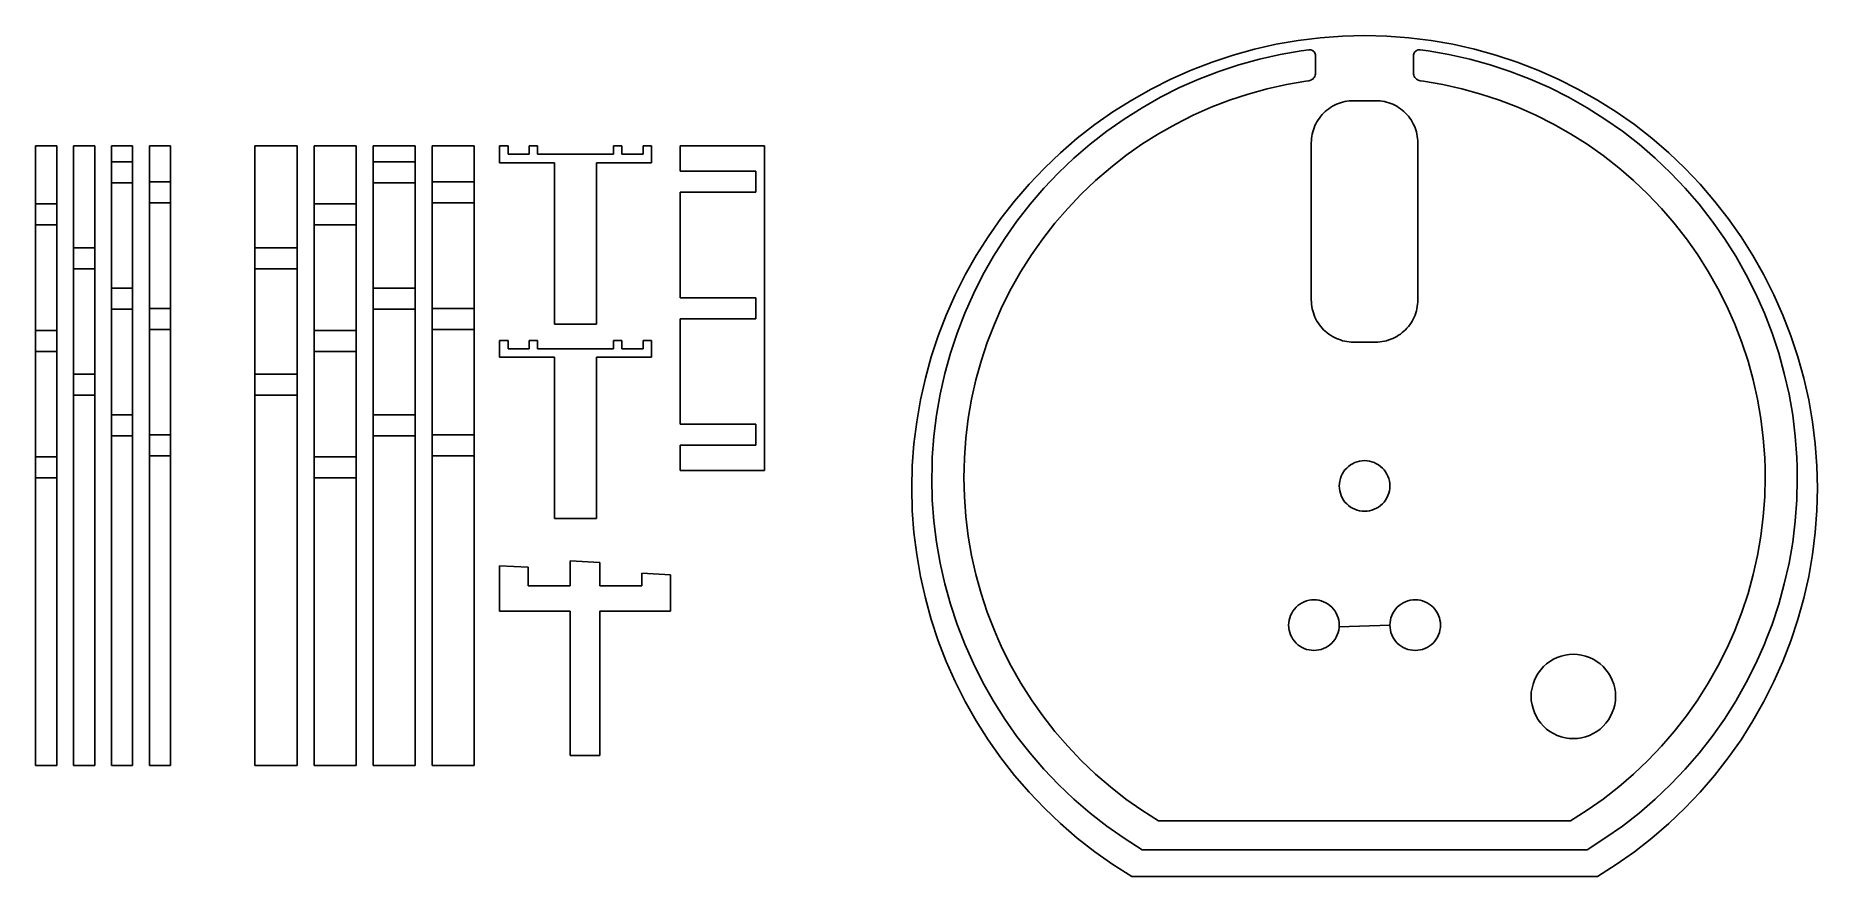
# Model space of a CAD drawing. Header units: millimetres. Extents: x 258 to 469, y 36 to 135.
import ezdxf

# ---------------------------------------------------------------- set-up
doc = ezdxf.new("R2010")
doc.units = ezdxf.units.MM
doc.header["$MEASUREMENT"] = 0
doc.layers.get('0').update_dxf_attribs({"linetype": 'CONTINUOUS'})

msp = doc.modelspace()

# ---------------------------------------------------------------- linework, layer by layer
at = {"color": 1}
for p, q in [((415.63, 135.22), (413, 135.15)), ((415.63, 135.22), (418.27, 135.15)), ((402.59, 133.61), (400.05, 132.91)), ((405.16, 134.19), (402.59, 133.61)), ((407.76, 134.64), (405.16, 134.19)), ((405.62, 132.99), (408.1, 133.42)), ((407.76, 134.64), (409.06, 134.8)), ((408.1, 133.42), (409.02, 133.53)), ((409.15, 133.54), (409.02, 133.53)), ((410.37, 134.96), (409.06, 134.8)), ((409.15, 133.54), (409.27, 133.52)), ((409.39, 133.49), (409.27, 133.52)), ((409.39, 133.49), (409.49, 133.43)), ((409.49, 133.43), (409.59, 133.36)), ((409.67, 133.28), (409.59, 133.36)), ((409.67, 133.28), (409.73, 133.18)), ((409.73, 133.18), (409.78, 133.07)), ((409.78, 133.07), (409.81, 132.95)), ((413, 135.15), (410.37, 134.96)), ((420.89, 134.96), (418.27, 135.15)), ((420.89, 134.96), (422.2, 134.8)), ((421.45, 132.95), (421.48, 133.07)), ((421.48, 133.07), (421.53, 133.18)), ((421.6, 133.28), (421.53, 133.18)), ((421.6, 133.28), (421.68, 133.36)), ((421.77, 133.43), (421.68, 133.36)), ((421.77, 133.43), (421.88, 133.49)), ((421.88, 133.49), (421.99, 133.52)), ((421.99, 133.52), (422.11, 133.54)), ((422.11, 133.54), (422.24, 133.53)), ((423.51, 134.64), (422.2, 134.8)), ((422.24, 133.53), (423.16, 133.42)), ((423.16, 133.42), (425.64, 132.99)), ((426.1, 134.19), (423.51, 134.64)), ((428.67, 133.61), (426.1, 134.19)), ((431.21, 132.91), (428.67, 133.61)), ((395.09, 131.13), (392.68, 130.07)), ((397.55, 132.08), (395.09, 131.13)), ((398.35, 130.97), (396, 130.07)), ((400.05, 132.91), (397.55, 132.08)), ((400.74, 131.76), (398.35, 130.97)), ((400.74, 131.76), (398.35, 130.97)), ((403.17, 132.43), (400.74, 131.76)), ((403.17, 132.43), (400.74, 131.76)), ((405.62, 132.99), (403.17, 132.43)), ((409.81, 132.95), (409.82, 132.83)), ((409.82, 132.83), (409.82, 130.76)), ((421.44, 132.83), (421.45, 132.95)), ((421.44, 132.83), (421.44, 130.76)), ((425.64, 132.99), (428.1, 132.43)), ((428.1, 132.43), (430.52, 131.76)), ((428.1, 132.43), (430.52, 131.76)), ((430.52, 131.76), (432.91, 130.97)), ((430.52, 131.76), (432.91, 130.97)), ((433.71, 132.08), (431.21, 132.91)), ((435.26, 130.07), (432.91, 130.97)), ((436.17, 131.13), (433.71, 132.08)), ((438.58, 130.07), (436.17, 131.13)), ((390.33, 128.88), (388.04, 127.58)), ((392.68, 130.07), (390.33, 128.88)), ((393.7, 129.05), (391.45, 127.91)), ((396, 130.07), (393.7, 129.05)), ((401.84, 128.29), (404.09, 128.91)), ((401.84, 128.29), (404.09, 128.91)), ((404.09, 128.91), (406.36, 129.42)), ((408.66, 129.82), (406.36, 129.42)), ((408.66, 129.82), (409.02, 129.86)), ((409.02, 129.86), (409.15, 129.89)), ((409.27, 129.93), (409.15, 129.89)), ((409.27, 129.93), (409.39, 130)), ((409.39, 130), (409.49, 130.07)), ((409.59, 130.17), (409.49, 130.07)), ((409.67, 130.27), (409.59, 130.17)), ((409.73, 130.39), (409.67, 130.27)), ((409.73, 130.39), (409.78, 130.51)), ((409.78, 130.51), (409.81, 130.64)), ((409.81, 130.64), (409.82, 130.76)), ((421.45, 130.64), (421.44, 130.76)), ((421.48, 130.51), (421.45, 130.64)), ((421.48, 130.51), (421.53, 130.39)), ((421.53, 130.39), (421.6, 130.27)), ((421.68, 130.17), (421.6, 130.27)), ((421.77, 130.07), (421.68, 130.17)), ((421.77, 130.07), (421.88, 130)), ((421.88, 130), (421.99, 129.93)), ((422.11, 129.89), (421.99, 129.93)), ((422.11, 129.89), (422.24, 129.86)), ((422.24, 129.86), (422.6, 129.82)), ((424.9, 129.42), (422.6, 129.82)), ((427.17, 128.91), (424.9, 129.42)), ((427.17, 128.91), (429.42, 128.29)), ((427.17, 128.91), (429.42, 128.29)), ((435.26, 130.07), (437.57, 129.05)), ((437.57, 129.05), (439.81, 127.91)), ((440.93, 128.88), (438.58, 130.07)), ((443.23, 127.58), (440.93, 128.88)), ((388.04, 127.58), (385.81, 126.17)), ((389.26, 126.67), (391.45, 127.91)), ((389.26, 126.67), (391.45, 127.91)), ((399.63, 127.56), (397.45, 126.72)), ((401.84, 128.29), (399.63, 127.56)), ((401.84, 128.29), (399.63, 127.56)), ((411.6, 126.7), (411.82, 126.84)), ((412.05, 126.96), (411.82, 126.84)), ((412.29, 127.07), (412.05, 126.96)), ((412.53, 127.17), (412.29, 127.07)), ((412.53, 127.17), (412.77, 127.26)), ((412.77, 127.26), (413.02, 127.33)), ((413.28, 127.4), (413.02, 127.33)), ((413.54, 127.44), (413.28, 127.4)), ((413.54, 127.44), (413.8, 127.48)), ((414.06, 127.5), (413.8, 127.48)), ((414.32, 127.5), (414.06, 127.5)), ((414.32, 127.5), (416.94, 127.5)), ((416.94, 127.5), (417.21, 127.5)), ((417.21, 127.5), (417.47, 127.48)), ((417.73, 127.44), (417.47, 127.48)), ((417.73, 127.44), (417.98, 127.4)), ((418.24, 127.33), (417.98, 127.4)), ((418.49, 127.26), (418.24, 127.33)), ((418.74, 127.17), (418.49, 127.26)), ((418.74, 127.17), (418.98, 127.07)), ((418.98, 127.07), (419.21, 126.96)), ((419.44, 126.84), (419.21, 126.96)), ((419.67, 126.7), (419.44, 126.84)), ((429.42, 128.29), (431.63, 127.56)), ((429.42, 128.29), (431.63, 127.56)), ((431.63, 127.56), (433.81, 126.72)), ((439.81, 127.91), (442, 126.67)), ((439.81, 127.91), (442, 126.67)), ((445.45, 126.17), (443.23, 127.58)), ((383.66, 124.66), (381.58, 123.04)), ((385.81, 126.17), (383.66, 124.66)), ((387.13, 125.33), (385.07, 123.88)), ((387.13, 125.33), (389.26, 126.67)), ((387.13, 125.33), (389.26, 126.67)), ((393.24, 124.72), (391.21, 123.58)), ((395.32, 125.77), (393.24, 124.72)), ((395.32, 125.77), (397.45, 126.72)), ((409.75, 124.54), (409.86, 124.77)), ((409.99, 125), (409.86, 124.77)), ((409.99, 125), (410.13, 125.23)), ((410.13, 125.23), (410.27, 125.44)), ((410.43, 125.65), (410.27, 125.44)), ((410.6, 125.85), (410.43, 125.65)), ((410.6, 125.85), (410.78, 126.04)), ((410.78, 126.04), (410.97, 126.22)), ((410.97, 126.22), (411.17, 126.39)), ((411.17, 126.39), (411.38, 126.55)), ((411.6, 126.7), (411.38, 126.55)), ((419.67, 126.7), (419.88, 126.55)), ((420.09, 126.39), (419.88, 126.55)), ((420.09, 126.39), (420.29, 126.22)), ((420.29, 126.22), (420.48, 126.04)), ((420.48, 126.04), (420.66, 125.85)), ((420.66, 125.85), (420.83, 125.65)), ((420.99, 125.44), (420.83, 125.65)), ((420.99, 125.44), (421.14, 125.23)), ((421.14, 125.23), (421.27, 125)), ((421.27, 125), (421.4, 124.77)), ((421.4, 124.77), (421.51, 124.54)), ((433.81, 126.72), (435.94, 125.77)), ((435.94, 125.77), (438.02, 124.72)), ((438.02, 124.72), (440.05, 123.58)), ((442, 126.67), (444.13, 125.33)), ((442, 126.67), (444.13, 125.33)), ((444.13, 125.33), (446.19, 123.88)), ((447.61, 124.66), (445.45, 126.17)), ((449.68, 123.04), (447.61, 124.66)), ((381.58, 123.04), (379.59, 121.31)), ((383.09, 122.33), (385.07, 123.88)), ((389.24, 122.33), (391.21, 123.58)), ((409.32, 122.5), (409.33, 122.77)), ((409.32, 122.5), (409.32, 103.87)), ((409.35, 123.03), (409.33, 122.77)), ((409.35, 123.03), (409.38, 123.29)), ((409.38, 123.29), (409.43, 123.54)), ((409.49, 123.8), (409.43, 123.54)), ((409.56, 124.05), (409.49, 123.8)), ((409.56, 124.05), (409.65, 124.3)), ((409.75, 124.54), (409.65, 124.3)), ((421.51, 124.54), (421.61, 124.3)), ((421.7, 124.05), (421.61, 124.3)), ((421.77, 123.8), (421.7, 124.05)), ((421.84, 123.54), (421.77, 123.8)), ((421.84, 123.54), (421.88, 123.29)), ((421.92, 123.03), (421.88, 123.29)), ((421.94, 122.77), (421.92, 123.03)), ((421.94, 122.77), (421.94, 122.5)), ((421.94, 103.87), (421.94, 122.5)), ((442.02, 122.33), (440.05, 123.58)), ((446.19, 123.88), (448.18, 122.33)), ((451.68, 121.31), (449.68, 123.04)), ((258.1, 122.14), (260.6, 122.14)), ((258.1, 122.14), (258.1, 48.64)), ((260.6, 122.14), (260.6, 48.64)), ((265.1, 122.14), (262.6, 122.14)), ((262.6, 122.14), (262.6, 48.64)), ((265.1, 122.14), (265.1, 48.64)), ((269.6, 122.14), (267.1, 122.14)), ((267.1, 122.14), (267.1, 48.64)), ((269.6, 122.14), (269.6, 48.64)), ((271.6, 122.14), (274.1, 122.14)), ((271.6, 122.14), (271.6, 48.64)), ((274.1, 122.14), (274.1, 48.64)), ((289.1, 122.14), (284.1, 122.14)), ((284.1, 122.14), (284.1, 48.64)), ((289.1, 122.14), (289.1, 48.64)), ((291.1, 122.14), (296.1, 122.14)), ((291.1, 122.14), (291.1, 48.64)), ((296.1, 122.14), (296.1, 48.64)), ((298.1, 122.14), (303.1, 122.14)), ((298.1, 122.14), (298.1, 48.64)), ((303.1, 122.14), (303.1, 48.64)), ((305.1, 122.14), (310.1, 122.14)), ((305.1, 122.14), (305.1, 48.64)), ((310.1, 122.14), (310.1, 48.64)), ((313.1, 122.14), (314.1, 122.14)), ((313.1, 120.14), (313.1, 122.14)), ((314.1, 122.14), (314.1, 121.14)), ((314.1, 121.14), (316.6, 121.14)), ((316.6, 122.14), (316.6, 121.14)), ((316.6, 122.14), (317.6, 122.14)), ((317.6, 121.14), (317.6, 122.14)), ((317.6, 121.14), (326.6, 121.14)), ((326.6, 122.14), (326.6, 121.14)), ((327.6, 122.14), (326.6, 122.14)), ((327.6, 121.14), (327.6, 122.14)), ((327.6, 121.14), (330.1, 121.14)), ((331.1, 122.14), (330.1, 122.14)), ((330.1, 122.14), (330.1, 121.14)), ((331.1, 120.14), (331.1, 122.14)), ((344.49, 122.14), (334.49, 122.14)), ((334.49, 122.14), (334.49, 119.14)), ((344.49, 83.64), (344.49, 122.14)), ((379.59, 121.31), (377.68, 119.5)), ((379.36, 118.95), (381.18, 120.68)), ((383.09, 122.33), (381.18, 120.68)), ((387.34, 120.99), (385.5, 119.55)), ((387.34, 120.99), (389.24, 122.33)), ((442.02, 122.33), (443.93, 120.99)), ((443.93, 120.99), (445.77, 119.55)), ((448.18, 122.33), (450.08, 120.68)), ((450.08, 120.68), (451.91, 118.95)), ((453.59, 119.5), (451.68, 121.31)), ((313.1, 120.14), (319.6, 120.14)), ((319.6, 120.14), (319.6, 101.01)), ((324.6, 120.14), (324.6, 101.01)), ((324.6, 120.14), (331.1, 120.14)), ((334.49, 119.14), (343.49, 119.14)), ((343.49, 119.14), (343.49, 116.64)), ((377.68, 119.5), (375.86, 117.59)), ((379.36, 118.95), (377.62, 117.12)), ((383.73, 118.03), (385.5, 119.55)), ((445.77, 119.55), (447.53, 118.03)), ((451.91, 118.95), (453.64, 117.12)), ((455.4, 117.59), (453.59, 119.5)), ((334.49, 116.64), (334.49, 104.14)), ((334.49, 116.64), (343.49, 116.64)), ((375.86, 117.59), (374.14, 115.6)), ((377.62, 117.12), (375.98, 115.22)), ((382.04, 116.42), (380.44, 114.73)), ((383.73, 118.03), (382.04, 116.42)), ((447.53, 118.03), (449.22, 116.42)), ((449.22, 116.42), (450.83, 114.73)), ((453.64, 117.12), (455.29, 115.22)), ((457.12, 115.6), (455.4, 117.59)), ((374.14, 115.6), (372.52, 113.52)), ((374.43, 113.23), (375.98, 115.22)), ((378.91, 112.97), (380.44, 114.73)), ((450.83, 114.73), (452.35, 112.97)), ((455.29, 115.22), (456.84, 113.23)), ((458.74, 113.52), (457.12, 115.6)), ((372.52, 113.52), (371, 111.36)), ((374.43, 113.23), (372.98, 111.17)), ((378.91, 112.97), (377.48, 111.13)), ((452.35, 112.97), (453.78, 111.13)), ((456.84, 113.23), (458.29, 111.17)), ((460.26, 111.36), (458.74, 113.52)), ((371, 111.36), (369.59, 109.14)), ((371.63, 109.05), (372.98, 111.17)), ((376.14, 109.22), (377.48, 111.13)), ((455.13, 109.22), (453.78, 111.13)), ((458.29, 111.17), (459.63, 109.05)), ((461.67, 109.14), (460.26, 111.36)), ((369.59, 109.14), (368.29, 106.85)), ((371.63, 109.05), (370.39, 106.85)), ((376.14, 109.22), (374.89, 107.25)), ((455.13, 109.22), (456.37, 107.25)), ((460.87, 106.85), (459.63, 109.05)), ((462.97, 106.85), (461.67, 109.14)), ((368.29, 106.85), (367.11, 104.49)), ((369.26, 104.61), (370.39, 106.85)), ((374.89, 107.25), (373.74, 105.23)), ((456.37, 107.25), (457.52, 105.23)), ((460.87, 106.85), (462.01, 104.61)), ((464.15, 104.49), (462.97, 106.85)), ((334.49, 104.14), (343.49, 104.14)), ((343.49, 104.14), (343.49, 101.64)), ((367.11, 104.49), (366.04, 102.08)), ((369.26, 104.61), (368.24, 102.3)), ((372.69, 103.14), (373.74, 105.23)), ((373.24, 104.23), (372.69, 103.14)), ((373.24, 104.23), (373.74, 105.23)), ((409.32, 103.87), (409.33, 103.61)), ((409.33, 103.61), (409.35, 103.35)), ((421.94, 103.61), (421.92, 103.35)), ((421.94, 103.87), (421.94, 103.61)), ((457.52, 105.23), (458.57, 103.14)), ((462.01, 104.61), (463.03, 102.3)), ((465.22, 102.08), (464.15, 104.49)), ((334.49, 101.64), (334.49, 89.14)), ((334.49, 101.64), (343.49, 101.64)), ((366.04, 102.08), (365.09, 99.63)), ((368.24, 102.3), (367.33, 99.95)), ((372.69, 103.14), (371.75, 101.01)), ((409.38, 103.09), (409.35, 103.35)), ((409.38, 103.09), (409.43, 102.83)), ((409.49, 102.58), (409.43, 102.83)), ((409.56, 102.33), (409.49, 102.58)), ((409.56, 102.33), (409.65, 102.08)), ((409.75, 101.84), (409.65, 102.08)), ((409.75, 101.84), (409.86, 101.6)), ((409.99, 101.37), (409.86, 101.6)), ((421.27, 101.37), (421.4, 101.6)), ((421.51, 101.84), (421.4, 101.6)), ((421.51, 101.84), (421.61, 102.08)), ((421.61, 102.08), (421.7, 102.33)), ((421.7, 102.33), (421.77, 102.58)), ((421.84, 102.83), (421.77, 102.58)), ((421.84, 102.83), (421.88, 103.09)), ((421.92, 103.35), (421.88, 103.09)), ((458.57, 103.14), (459.52, 101.01)), ((463.93, 99.95), (463.03, 102.3)), ((466.17, 99.63), (465.22, 102.08)), ((319.6, 101.01), (324.6, 101.01)), ((365.09, 99.63), (364.27, 97.13)), ((367.33, 99.95), (366.54, 97.56)), ((370.91, 98.84), (371.75, 101.01)), ((410.13, 101.15), (409.99, 101.37)), ((410.27, 100.93), (410.13, 101.15)), ((410.27, 100.93), (410.43, 100.73)), ((410.43, 100.73), (410.6, 100.53)), ((410.6, 100.53), (410.78, 100.34)), ((410.78, 100.34), (410.97, 100.16)), ((410.97, 100.16), (411.17, 99.99)), ((411.38, 99.83), (411.17, 99.99)), ((411.38, 99.83), (411.6, 99.68)), ((411.6, 99.68), (411.82, 99.54)), ((411.82, 99.54), (412.05, 99.42)), ((412.29, 99.31), (412.05, 99.42)), ((412.29, 99.31), (412.53, 99.21)), ((418.98, 99.31), (418.74, 99.21)), ((418.98, 99.31), (419.21, 99.42)), ((419.44, 99.54), (419.21, 99.42)), ((419.67, 99.68), (419.44, 99.54)), ((419.67, 99.68), (419.88, 99.83)), ((420.09, 99.99), (419.88, 99.83)), ((420.29, 100.16), (420.09, 99.99)), ((420.48, 100.34), (420.29, 100.16)), ((420.48, 100.34), (420.66, 100.53)), ((420.83, 100.73), (420.66, 100.53)), ((420.83, 100.73), (420.99, 100.93)), ((421.14, 101.15), (420.99, 100.93)), ((421.14, 101.15), (421.27, 101.37)), ((460.35, 98.84), (459.52, 101.01)), ((464.72, 97.56), (463.93, 99.95)), ((467, 97.13), (466.17, 99.63)), ((313.1, 99.07), (314.1, 99.07)), ((313.1, 97.07), (313.1, 99.07)), ((314.1, 99.07), (314.1, 98.07)), ((314.1, 98.07), (316.6, 98.07)), ((316.6, 99.07), (316.6, 98.07)), ((316.6, 99.07), (317.6, 99.07)), ((317.6, 98.07), (317.6, 99.07)), ((317.6, 98.07), (326.6, 98.07)), ((326.6, 99.07), (326.6, 98.07)), ((327.6, 99.07), (326.6, 99.07)), ((327.6, 98.07), (327.6, 99.07)), ((327.6, 98.07), (330.1, 98.07)), ((331.1, 99.07), (330.1, 99.07)), ((330.1, 99.07), (330.1, 98.07)), ((331.1, 97.07), (331.1, 99.07)), ((365.87, 95.14), (366.54, 97.56)), ((370.18, 96.62), (370.91, 98.84)), ((412.77, 99.12), (412.53, 99.21)), ((412.77, 99.12), (413.02, 99.04)), ((413.28, 98.98), (413.02, 99.04)), ((413.28, 98.98), (413.54, 98.93)), ((413.8, 98.9), (413.54, 98.93)), ((414.06, 98.88), (413.8, 98.9)), ((414.32, 98.87), (414.06, 98.88)), ((416.94, 98.87), (414.32, 98.87)), ((416.94, 98.87), (417.21, 98.88)), ((417.47, 98.9), (417.21, 98.88)), ((417.47, 98.9), (417.73, 98.93)), ((417.73, 98.93), (417.98, 98.98)), ((418.24, 99.04), (417.98, 98.98)), ((418.24, 99.04), (418.49, 99.12)), ((418.74, 99.21), (418.49, 99.12)), ((461.09, 96.62), (460.35, 98.84)), ((464.72, 97.56), (465.39, 95.14)), ((313.1, 97.07), (319.6, 97.07)), ((319.6, 97.07), (319.6, 77.94)), ((324.6, 97.07), (324.6, 77.94)), ((324.6, 97.07), (331.1, 97.07)), ((364.27, 97.13), (363.57, 94.59)), ((365.32, 92.68), (365.87, 95.14)), ((370.18, 96.62), (369.56, 94.38)), ((461.09, 96.62), (461.71, 94.38)), ((465.95, 92.68), (465.39, 95.14)), ((467.7, 94.59), (467, 97.13)), ((363.57, 94.59), (362.99, 92.02)), ((369.04, 92.1), (369.56, 94.38)), ((461.71, 94.38), (462.22, 92.1)), ((468.28, 92.02), (467.7, 94.59)), ((362.99, 92.02), (362.54, 89.42)), ((365.32, 92.68), (364.89, 90.2)), ((368.65, 89.8), (369.04, 92.1)), ((462.62, 89.8), (462.22, 92.1)), ((465.95, 92.68), (466.38, 90.2)), ((468.73, 89.42), (468.28, 92.02)), ((334.49, 89.14), (343.49, 89.14)), ((343.49, 89.14), (343.49, 86.64)), ((362.54, 89.42), (362.21, 86.81)), ((364.89, 90.2), (364.58, 87.7)), ((368.65, 89.8), (368.36, 87.49)), ((462.9, 87.49), (462.62, 89.8)), ((466.38, 90.2), (466.68, 87.7)), ((469.05, 86.81), (468.73, 89.42)), ((334.49, 86.64), (343.49, 86.64)), ((334.49, 83.64), (334.49, 86.64)), ((362.21, 86.81), (362.02, 84.18)), ((364.58, 87.7), (364.39, 85.19)), ((368.19, 85.16), (368.36, 87.49)), ((463.07, 85.16), (462.9, 87.49)), ((466.87, 85.19), (466.68, 87.7)), ((469.24, 84.18), (469.05, 86.81)), ((364.39, 85.19), (364.37, 84.07)), ((368.19, 85.16), (368.16, 83.89)), ((414.48, 84.58), (414.22, 84.45)), ((414.48, 84.58), (414.76, 84.68)), ((414.76, 84.68), (415.05, 84.75)), ((415.34, 84.79), (415.05, 84.75)), ((415.63, 84.81), (415.34, 84.79)), ((415.63, 84.81), (415.93, 84.79)), ((415.93, 84.79), (416.22, 84.75)), ((416.22, 84.75), (416.5, 84.68)), ((416.5, 84.68), (416.78, 84.58)), ((417.05, 84.45), (416.78, 84.58)), ((463.07, 85.16), (463.11, 83.89)), ((466.87, 85.19), (466.9, 84.07)), ((334.49, 83.64), (344.49, 83.64)), ((362.02, 84.18), (361.96, 81.54)), ((364.37, 84.07), (364.33, 82.67)), ((364.39, 80.15), (364.33, 82.67)), ((368.16, 83.89), (368.13, 82.83)), ((368.19, 80.5), (368.13, 82.83)), ((412.65, 82.1), (412.69, 82.39)), ((412.76, 82.68), (412.69, 82.39)), ((412.86, 82.96), (412.76, 82.68)), ((412.99, 83.22), (412.86, 82.96)), ((412.99, 83.22), (413.14, 83.47)), ((413.14, 83.47), (413.31, 83.71)), ((413.31, 83.71), (413.51, 83.93)), ((413.51, 83.93), (413.73, 84.13)), ((413.51, 83.93), (413.73, 84.13)), ((413.96, 84.3), (413.73, 84.13)), ((413.96, 84.3), (413.73, 84.13)), ((413.96, 84.3), (414.22, 84.45)), ((417.05, 84.45), (417.3, 84.3)), ((417.53, 84.13), (417.3, 84.3)), ((417.53, 84.13), (417.3, 84.3)), ((417.53, 84.13), (417.75, 83.93)), ((417.53, 84.13), (417.75, 83.93)), ((417.95, 83.71), (417.75, 83.93)), ((417.95, 83.71), (418.13, 83.47)), ((418.13, 83.47), (418.28, 83.22)), ((418.4, 82.96), (418.28, 83.22)), ((418.4, 82.96), (418.5, 82.68)), ((418.5, 82.68), (418.57, 82.39)), ((418.62, 82.1), (418.57, 82.39)), ((463.07, 80.5), (463.13, 82.83)), ((463.13, 82.83), (463.11, 83.89)), ((466.93, 82.67), (466.87, 80.15)), ((466.93, 82.67), (466.9, 84.07)), ((469.31, 81.54), (469.24, 84.18)), ((361.96, 81.54), (362.02, 78.91)), ((368.19, 80.5), (368.36, 78.18)), ((412.65, 82.1), (412.63, 81.81)), ((412.63, 81.81), (412.65, 81.51)), ((412.65, 81.51), (412.69, 81.22)), ((412.76, 80.94), (412.69, 81.22)), ((412.86, 80.66), (412.76, 80.94)), ((412.86, 80.66), (412.99, 80.39)), ((413.14, 80.14), (412.99, 80.39)), ((418.13, 80.14), (418.28, 80.39)), ((418.28, 80.39), (418.4, 80.66)), ((418.4, 80.66), (418.5, 80.94)), ((418.57, 81.22), (418.5, 80.94)), ((418.57, 81.22), (418.62, 81.51)), ((418.62, 82.1), (418.63, 81.81)), ((418.62, 81.51), (418.63, 81.81)), ((462.9, 78.18), (463.07, 80.5)), ((469.24, 78.91), (469.31, 81.54)), ((362.02, 78.91), (362.21, 76.28)), ((364.58, 77.64), (364.39, 80.15)), ((368.65, 75.86), (368.36, 78.18)), ((413.31, 79.9), (413.14, 80.14)), ((413.51, 79.69), (413.31, 79.9)), ((413.51, 79.69), (413.73, 79.49)), ((413.96, 79.31), (413.73, 79.49)), ((413.96, 79.31), (414.22, 79.16)), ((414.22, 79.16), (414.48, 79.04)), ((414.48, 79.04), (414.76, 78.94)), ((415.05, 78.87), (414.76, 78.94)), ((415.05, 78.87), (415.34, 78.82)), ((415.34, 78.82), (415.63, 78.81)), ((415.93, 78.82), (415.63, 78.81)), ((415.93, 78.82), (416.22, 78.87)), ((416.5, 78.94), (416.22, 78.87)), ((416.78, 79.04), (416.5, 78.94)), ((417.05, 79.16), (416.78, 79.04)), ((417.05, 79.16), (417.3, 79.31)), ((417.3, 79.31), (417.53, 79.49)), ((417.53, 79.49), (417.75, 79.69)), ((417.75, 79.69), (417.95, 79.9)), ((417.95, 79.9), (418.13, 80.14)), ((462.9, 78.18), (462.62, 75.86)), ((466.87, 80.15), (466.68, 77.64)), ((469.05, 76.28), (469.24, 78.91)), ((319.6, 77.94), (324.6, 77.94)), ((362.21, 76.28), (362.54, 73.67)), ((364.58, 77.64), (364.89, 75.14)), ((466.38, 75.14), (466.68, 77.64)), ((468.73, 73.67), (469.05, 76.28)), ((365.32, 72.66), (364.89, 75.14)), ((368.65, 75.86), (369.04, 73.57)), ((462.22, 73.57), (462.62, 75.86)), ((466.38, 75.14), (465.95, 72.66)), ((313.1, 72.32), (313.1, 66.96)), ((316.47, 72.18), (313.1, 72.32)), ((316.47, 72.18), (316.47, 69.96)), ((324.97, 72.73), (321.47, 72.91)), ((321.47, 69.96), (321.47, 72.91)), ((324.97, 69.96), (324.97, 72.73)), ((362.54, 73.67), (362.99, 71.07)), ((365.32, 72.66), (365.87, 70.21)), ((369.04, 73.57), (369.56, 71.29)), ((461.71, 71.29), (462.22, 73.57)), ((465.95, 72.66), (465.39, 70.21)), ((468.28, 71.07), (468.73, 73.67)), ((316.47, 69.96), (321.47, 69.96)), ((329.97, 69.96), (324.97, 69.96)), ((329.97, 71.45), (333.35, 71.28)), ((329.97, 71.45), (329.97, 69.96)), ((333.35, 66.96), (333.35, 71.28)), ((362.99, 71.07), (363.57, 68.5)), ((365.87, 70.21), (366.54, 67.78)), ((369.56, 71.29), (370.18, 69.05)), ((461.71, 71.29), (461.09, 69.05)), ((464.72, 67.78), (465.39, 70.21)), ((467.7, 68.5), (468.28, 71.07)), ((363.57, 68.5), (364.27, 65.96)), ((367.33, 65.39), (366.54, 67.78)), ((370.18, 69.05), (370.91, 66.83)), ((407.51, 67.42), (407.73, 67.62)), ((407.96, 67.8), (407.73, 67.62)), ((407.96, 67.8), (408.22, 67.95)), ((408.48, 68.08), (408.22, 67.95)), ((408.48, 68.08), (408.76, 68.17)), ((408.76, 68.17), (409.05, 68.25)), ((409.34, 68.29), (409.05, 68.25)), ((409.63, 68.3), (409.34, 68.29)), ((409.93, 68.29), (409.63, 68.3)), ((409.93, 68.29), (410.22, 68.25)), ((410.22, 68.25), (410.5, 68.17)), ((410.5, 68.17), (410.78, 68.08)), ((411.05, 67.95), (410.78, 68.08)), ((411.05, 67.95), (411.3, 67.8)), ((411.53, 67.62), (411.3, 67.8)), ((411.53, 67.62), (411.75, 67.42)), ((419.51, 67.42), (419.73, 67.62)), ((419.96, 67.8), (419.73, 67.62)), ((419.96, 67.8), (420.22, 67.95)), ((420.48, 68.08), (420.22, 67.95)), ((420.48, 68.08), (420.76, 68.17)), ((420.76, 68.17), (421.05, 68.25)), ((421.34, 68.29), (421.05, 68.25)), ((421.63, 68.3), (421.34, 68.29)), ((421.93, 68.29), (421.63, 68.3)), ((421.93, 68.29), (422.22, 68.25)), ((422.22, 68.25), (422.5, 68.17)), ((422.5, 68.17), (422.78, 68.08)), ((423.05, 67.95), (422.78, 68.08)), ((423.05, 67.95), (423.3, 67.8)), ((423.53, 67.62), (423.3, 67.8)), ((423.53, 67.62), (423.75, 67.42)), ((460.35, 66.83), (461.09, 69.05)), ((463.93, 65.39), (464.72, 67.78)), ((467, 65.96), (467.7, 68.5)), ((321.47, 66.96), (313.1, 66.96)), ((321.47, 49.83), (321.47, 66.96)), ((333.35, 66.96), (324.97, 66.96)), ((324.97, 49.83), (324.97, 66.96)), ((364.27, 65.96), (365.09, 63.46)), ((370.91, 66.83), (371.75, 64.66)), ((406.65, 65.6), (406.63, 65.3)), ((406.65, 65.6), (406.69, 65.89)), ((406.76, 66.17), (406.69, 65.89)), ((406.86, 66.45), (406.76, 66.17)), ((406.99, 66.72), (406.86, 66.45)), ((406.99, 66.72), (407.14, 66.97)), ((407.14, 66.97), (407.31, 67.21)), ((407.31, 67.21), (407.51, 67.42)), ((411.95, 67.21), (411.75, 67.42)), ((411.95, 67.21), (412.13, 66.97)), ((412.13, 66.97), (412.28, 66.72)), ((412.4, 66.45), (412.28, 66.72)), ((412.4, 66.45), (412.5, 66.17)), ((412.5, 66.17), (412.57, 65.89)), ((412.62, 65.6), (412.57, 65.89)), ((412.62, 65.6), (412.63, 65.3)), ((418.65, 65.6), (418.63, 65.3)), ((418.65, 65.6), (418.69, 65.89)), ((418.76, 66.17), (418.69, 65.89)), ((418.86, 66.45), (418.76, 66.17)), ((418.99, 66.72), (418.86, 66.45)), ((418.99, 66.72), (419.14, 66.97)), ((419.14, 66.97), (419.31, 67.21)), ((419.31, 67.21), (419.51, 67.42)), ((423.95, 67.21), (423.75, 67.42)), ((423.95, 67.21), (424.13, 66.97)), ((424.13, 66.97), (424.28, 66.72)), ((424.4, 66.45), (424.28, 66.72)), ((424.4, 66.45), (424.5, 66.17)), ((424.5, 66.17), (424.57, 65.89)), ((424.62, 65.6), (424.57, 65.89)), ((424.62, 65.6), (424.63, 65.3)), ((460.35, 66.83), (459.52, 64.66)), ((466.17, 63.46), (467, 65.96)), ((365.09, 63.46), (366.04, 61)), ((368.03, 63.56), (367.33, 65.39)), ((368.24, 63.04), (368.03, 63.56)), ((371.75, 64.66), (372.17, 63.71)), ((372.69, 62.52), (372.17, 63.71)), ((406.63, 65.3), (406.65, 65.01)), ((406.65, 65.01), (406.66, 64.89)), ((406.69, 64.72), (406.66, 64.89)), ((406.76, 64.43), (406.69, 64.72)), ((406.86, 64.16), (406.76, 64.43)), ((406.86, 64.16), (406.99, 63.89)), ((407.14, 63.64), (406.99, 63.89)), ((407.31, 63.4), (407.14, 63.64)), ((407.51, 63.18), (407.31, 63.4)), ((411.75, 63.18), (411.95, 63.4)), ((411.95, 63.4), (412.13, 63.64)), ((412.13, 63.64), (412.28, 63.89)), ((412.28, 63.89), (412.4, 64.16)), ((412.4, 64.16), (412.5, 64.43)), ((412.57, 64.72), (412.5, 64.43)), ((412.57, 64.72), (412.62, 65.01)), ((412.63, 65.3), (412.62, 65.1)), ((418.63, 65.3), (412.62, 65.1)), ((412.62, 65.01), (412.62, 65.1)), ((418.63, 65.3), (418.65, 65.01)), ((418.65, 65.01), (418.69, 64.72)), ((418.76, 64.43), (418.69, 64.72)), ((418.86, 64.16), (418.76, 64.43)), ((418.86, 64.16), (418.99, 63.89)), ((419.14, 63.64), (418.99, 63.89)), ((419.31, 63.4), (419.14, 63.64)), ((419.51, 63.18), (419.31, 63.4)), ((423.75, 63.18), (423.95, 63.4)), ((423.95, 63.4), (424.13, 63.64)), ((424.13, 63.64), (424.28, 63.89)), ((424.28, 63.89), (424.4, 64.16)), ((424.4, 64.16), (424.5, 64.43)), ((424.57, 64.72), (424.5, 64.43)), ((424.57, 64.72), (424.62, 65.01)), ((424.62, 65.01), (424.63, 65.3)), ((458.57, 62.52), (459.12, 63.77)), ((459.52, 64.66), (459.12, 63.77)), ((463.03, 63.04), (463.24, 63.59)), ((463.24, 63.59), (463.93, 65.39)), ((465.22, 61), (466.17, 63.46)), ((369.26, 60.74), (368.24, 63.04)), ((373.74, 60.44), (372.69, 62.52)), ((407.51, 63.18), (407.73, 62.98)), ((407.96, 62.81), (407.73, 62.98)), ((407.96, 62.81), (408.22, 62.66)), ((408.22, 62.66), (408.48, 62.53)), ((408.48, 62.53), (408.76, 62.43)), ((409.05, 62.36), (408.76, 62.43)), ((409.05, 62.36), (409.34, 62.32)), ((409.34, 62.32), (409.63, 62.3)), ((409.93, 62.32), (409.63, 62.3)), ((409.93, 62.32), (410.22, 62.36)), ((410.5, 62.43), (410.22, 62.36)), ((410.78, 62.53), (410.5, 62.43)), ((411.05, 62.66), (410.78, 62.53)), ((411.05, 62.66), (411.3, 62.81)), ((411.3, 62.81), (411.53, 62.98)), ((411.53, 62.98), (411.75, 63.18)), ((419.51, 63.18), (419.73, 62.98)), ((419.96, 62.81), (419.73, 62.98)), ((419.96, 62.81), (420.22, 62.66)), ((420.22, 62.66), (420.48, 62.53)), ((420.48, 62.53), (420.76, 62.43)), ((421.05, 62.36), (420.76, 62.43)), ((421.05, 62.36), (421.34, 62.32)), ((421.34, 62.32), (421.63, 62.3)), ((421.93, 62.32), (421.63, 62.3)), ((421.93, 62.32), (422.22, 62.36)), ((422.5, 62.43), (422.22, 62.36)), ((422.78, 62.53), (422.5, 62.43)), ((423.05, 62.66), (422.78, 62.53)), ((423.05, 62.66), (423.3, 62.81)), ((423.3, 62.81), (423.53, 62.98)), ((423.53, 62.98), (423.75, 63.18)), ((437.6, 61), (438.02, 61.26)), ((438.47, 61.47), (438.02, 61.26)), ((438.47, 61.47), (438.93, 61.63)), ((439.4, 61.75), (438.93, 61.63)), ((439.4, 61.75), (439.89, 61.82)), ((439.4, 61.75), (439.89, 61.82)), ((439.89, 61.82), (440.38, 61.85)), ((439.89, 61.82), (440.38, 61.85)), ((440.38, 61.85), (440.87, 61.82)), ((440.38, 61.85), (440.87, 61.82)), ((440.87, 61.82), (441.36, 61.75)), ((440.87, 61.82), (441.36, 61.75)), ((441.83, 61.63), (441.36, 61.75)), ((441.83, 61.63), (442.29, 61.47)), ((442.74, 61.26), (442.29, 61.47)), ((443.16, 61), (442.74, 61.26)), ((457.52, 60.44), (458.57, 62.52)), ((462.01, 60.74), (463.03, 63.04)), ((366.04, 61), (367.11, 58.6)), ((369.26, 60.74), (370.39, 58.49)), ((373.74, 60.44), (374.89, 58.41)), ((435.97, 59.2), (435.76, 58.76)), ((436.22, 59.62), (435.97, 59.2)), ((436.22, 59.62), (436.52, 60.02)), ((436.52, 60.02), (436.84, 60.38)), ((436.84, 60.38), (437.21, 60.71)), ((437.6, 61), (437.21, 60.71)), ((443.16, 61), (443.55, 60.71)), ((443.92, 60.38), (443.55, 60.71)), ((444.25, 60.02), (443.92, 60.38)), ((444.54, 59.62), (444.25, 60.02)), ((444.79, 59.2), (444.54, 59.62)), ((445, 58.76), (444.79, 59.2)), ((457.52, 60.44), (456.37, 58.41)), ((460.87, 58.49), (462.01, 60.74)), ((464.15, 58.6), (465.22, 61)), ((367.11, 58.6), (368.29, 56.24)), ((370.39, 58.49), (371.63, 56.3)), ((374.89, 58.41), (376.14, 56.44)), ((435.38, 56.85), (435.4, 57.34)), ((435.48, 57.82), (435.4, 57.34)), ((435.48, 57.82), (435.6, 58.3)), ((435.76, 58.76), (435.6, 58.3)), ((445.17, 58.3), (445, 58.76)), ((445.28, 57.82), (445.17, 58.3)), ((445.36, 57.34), (445.28, 57.82)), ((445.36, 57.34), (445.38, 56.85)), ((456.37, 58.41), (455.17, 56.51)), ((460.87, 58.49), (459.67, 56.36)), ((462.97, 56.24), (464.15, 58.6)), ((368.29, 56.24), (369.59, 53.95)), ((371.63, 56.3), (371.65, 56.27)), ((371.65, 56.27), (371.63, 56.3)), ((371.65, 56.27), (372.98, 54.17)), ((371.65, 56.27), (372.98, 54.17)), ((376.23, 56.31), (376.14, 56.44)), ((377.48, 54.54), (376.23, 56.31)), ((435.38, 56.85), (435.4, 56.36)), ((435.4, 56.36), (435.48, 55.87)), ((435.6, 55.4), (435.48, 55.87)), ((435.6, 55.4), (435.76, 54.93)), ((435.97, 54.49), (435.76, 54.93)), ((444.79, 54.49), (445, 54.93)), ((445.17, 55.4), (445, 54.93)), ((445.28, 55.87), (445.17, 55.4)), ((445.28, 55.87), (445.36, 56.36)), ((445.36, 56.36), (445.38, 56.85)), ((453.78, 54.54), (455.13, 56.44)), ((455.13, 56.44), (455.17, 56.51)), ((458.29, 54.17), (459.63, 56.3)), ((459.63, 56.3), (459.67, 56.36)), ((461.67, 53.95), (462.97, 56.24)), ((369.59, 53.95), (371, 51.72)), ((372.98, 54.17), (374.43, 52.11)), ((377.48, 54.54), (378.91, 52.7)), ((377.48, 54.54), (378.91, 52.7)), ((436.22, 54.07), (435.97, 54.49)), ((436.52, 53.68), (436.22, 54.07)), ((436.52, 53.68), (436.22, 54.07)), ((436.52, 53.68), (436.84, 53.31)), ((436.52, 53.68), (436.84, 53.31)), ((436.84, 53.31), (437.21, 52.98)), ((437.21, 52.98), (437.6, 52.69)), ((443.55, 52.98), (443.16, 52.69)), ((443.92, 53.31), (443.55, 52.98)), ((444.25, 53.68), (443.92, 53.31)), ((444.25, 53.68), (443.92, 53.31)), ((444.54, 54.07), (444.25, 53.68)), ((444.54, 54.07), (444.25, 53.68)), ((444.79, 54.49), (444.54, 54.07)), ((453.78, 54.54), (452.35, 52.7)), ((453.78, 54.54), (452.35, 52.7)), ((456.84, 52.11), (458.29, 54.17)), ((460.26, 51.72), (461.67, 53.95)), ((371, 51.72), (372.52, 49.57)), ((375.98, 50.13), (374.43, 52.11)), ((378.91, 52.7), (380.44, 50.93)), ((378.91, 52.7), (380.44, 50.93)), ((380.44, 50.93), (382.04, 49.25)), ((437.6, 52.69), (438.02, 52.44)), ((438.47, 52.23), (438.02, 52.44)), ((438.93, 52.06), (438.47, 52.23)), ((438.93, 52.06), (439.4, 51.94)), ((439.89, 51.87), (439.4, 51.94)), ((440.38, 51.85), (439.89, 51.87)), ((440.87, 51.87), (440.38, 51.85)), ((440.87, 51.87), (441.36, 51.94)), ((441.36, 51.94), (441.83, 52.06)), ((442.29, 52.23), (441.83, 52.06)), ((442.74, 52.44), (442.29, 52.23)), ((442.74, 52.44), (442.29, 52.23)), ((442.74, 52.44), (443.16, 52.69)), ((442.74, 52.44), (443.16, 52.69)), ((449.22, 49.25), (450.83, 50.93)), ((450.83, 50.93), (452.35, 52.7)), ((450.83, 50.93), (452.35, 52.7)), ((456.84, 52.11), (455.29, 50.13)), ((458.74, 49.57), (460.26, 51.72)), ((258.1, 48.64), (260.6, 48.64)), ((265.1, 48.64), (262.6, 48.64)), ((269.6, 48.64), (267.1, 48.64)), ((271.6, 48.64), (274.1, 48.64)), ((271.6, 48.64), (274.1, 48.64)), ((289.1, 48.64), (284.1, 48.64)), ((291.1, 48.64), (296.1, 48.64)), ((298.1, 48.64), (303.1, 48.64)), ((305.1, 48.64), (310.1, 48.64)), ((321.47, 49.83), (324.97, 49.83)), ((321.47, 49.83), (324.97, 49.83)), ((372.52, 49.57), (374.14, 47.49)), ((375.98, 50.13), (377.62, 48.22)), ((382.04, 49.25), (383.73, 47.64)), ((447.53, 47.64), (449.22, 49.25)), ((455.29, 50.13), (453.64, 48.22)), ((457.12, 47.49), (458.74, 49.57)), ((374.14, 47.49), (375.86, 45.5)), ((379.36, 46.4), (377.62, 48.22)), ((385.5, 46.12), (383.73, 47.64)), ((447.53, 47.64), (445.77, 46.12)), ((451.91, 46.4), (453.64, 48.22)), ((455.4, 45.5), (457.12, 47.49)), ((375.86, 45.5), (377.68, 43.59)), ((379.36, 46.4), (381.18, 44.66)), ((381.18, 44.66), (383.09, 43.02)), ((387.34, 44.68), (385.5, 46.12)), ((387.34, 44.68), (389.24, 43.34)), ((443.93, 44.68), (442.02, 43.34)), ((443.93, 44.68), (445.77, 46.12)), ((450.08, 44.66), (448.18, 43.02)), ((451.91, 46.4), (450.08, 44.66)), ((453.59, 43.59), (455.4, 45.5)), ((377.68, 43.59), (379.59, 41.77)), ((385.07, 41.47), (383.09, 43.02)), ((389.24, 43.34), (391.21, 42.09)), ((440.05, 42.09), (442.02, 43.34)), ((448.18, 43.02), (446.19, 41.47)), ((451.68, 41.77), (453.59, 43.59)), ((379.59, 41.77), (381.58, 40.05)), ((385.07, 41.47), (387.13, 40.02)), ((391.21, 42.09), (440.05, 42.09)), ((444.13, 40.02), (446.19, 41.47)), ((449.68, 40.05), (451.68, 41.77)), ((381.58, 40.05), (383.66, 38.43)), ((383.66, 38.43), (385.81, 36.92)), ((387.13, 40.02), (389.26, 38.67)), ((389.26, 38.67), (442, 38.67)), ((442, 38.67), (444.13, 40.02)), ((445.45, 36.92), (447.61, 38.43)), ((447.61, 38.43), (449.68, 40.05)), ((385.81, 36.92), (388.04, 35.51)), ((443.23, 35.51), (445.45, 36.92)), ((388.04, 35.51), (443.23, 35.51))]:
    msp.add_line(p, q, dxfattribs=at)
at = {"color": 5}
for p, q in [((267.1, 120.26), (269.6, 120.26)), ((298.1, 120.26), (303.1, 120.26)), ((267.1, 117.76), (269.6, 117.76)), ((274.09, 117.87), (271.61, 117.87)), ((298.1, 117.76), (303.1, 117.76)), ((310.07, 117.87), (305.12, 117.87)), ((258.12, 115.26), (260.6, 115.26)), ((274.09, 115.37), (271.61, 115.37)), ((296.07, 115.26), (291.12, 115.26)), ((310.07, 115.37), (305.12, 115.37)), ((258.12, 112.76), (260.6, 112.76)), ((296.07, 112.76), (291.12, 112.76)), ((265.09, 110.06), (262.61, 110.06)), ((289.07, 110.06), (284.12, 110.06)), ((265.09, 107.56), (262.61, 107.56)), ((289.07, 107.56), (284.12, 107.56)), ((269.6, 105.26), (267.1, 105.26)), ((298.1, 105.26), (303.1, 105.26)), ((269.6, 102.76), (267.1, 102.76)), ((274.09, 102.87), (271.61, 102.87)), ((298.1, 102.76), (303.1, 102.76)), ((310.07, 102.87), (305.12, 102.87)), ((258.12, 100.26), (260.6, 100.26)), ((274.09, 100.37), (271.61, 100.37)), ((296.07, 100.26), (291.12, 100.26)), ((310.07, 100.37), (305.12, 100.37)), ((258.12, 97.76), (260.6, 97.76)), ((296.07, 97.76), (291.12, 97.76)), ((265.09, 95.06), (262.61, 95.06)), ((289.07, 95.06), (284.12, 95.06)), ((265.09, 92.56), (262.61, 92.56)), ((289.07, 92.56), (284.12, 92.56)), ((269.6, 90.26), (267.1, 90.26)), ((298.1, 90.26), (303.1, 90.26)), ((269.6, 87.76), (267.1, 87.76)), ((274.09, 87.87), (271.61, 87.87)), ((298.1, 87.76), (303.1, 87.76)), ((310.07, 87.87), (305.12, 87.87)), ((258.12, 85.26), (260.6, 85.26)), ((274.09, 85.37), (271.61, 85.37)), ((296.07, 85.26), (291.12, 85.26)), ((310.07, 85.37), (305.12, 85.37)), ((258.12, 82.76), (260.6, 82.76)), ((296.07, 82.76), (291.12, 82.76))]:
    msp.add_line(p, q, dxfattribs=at)

doc.saveas('drawing.dxf')
